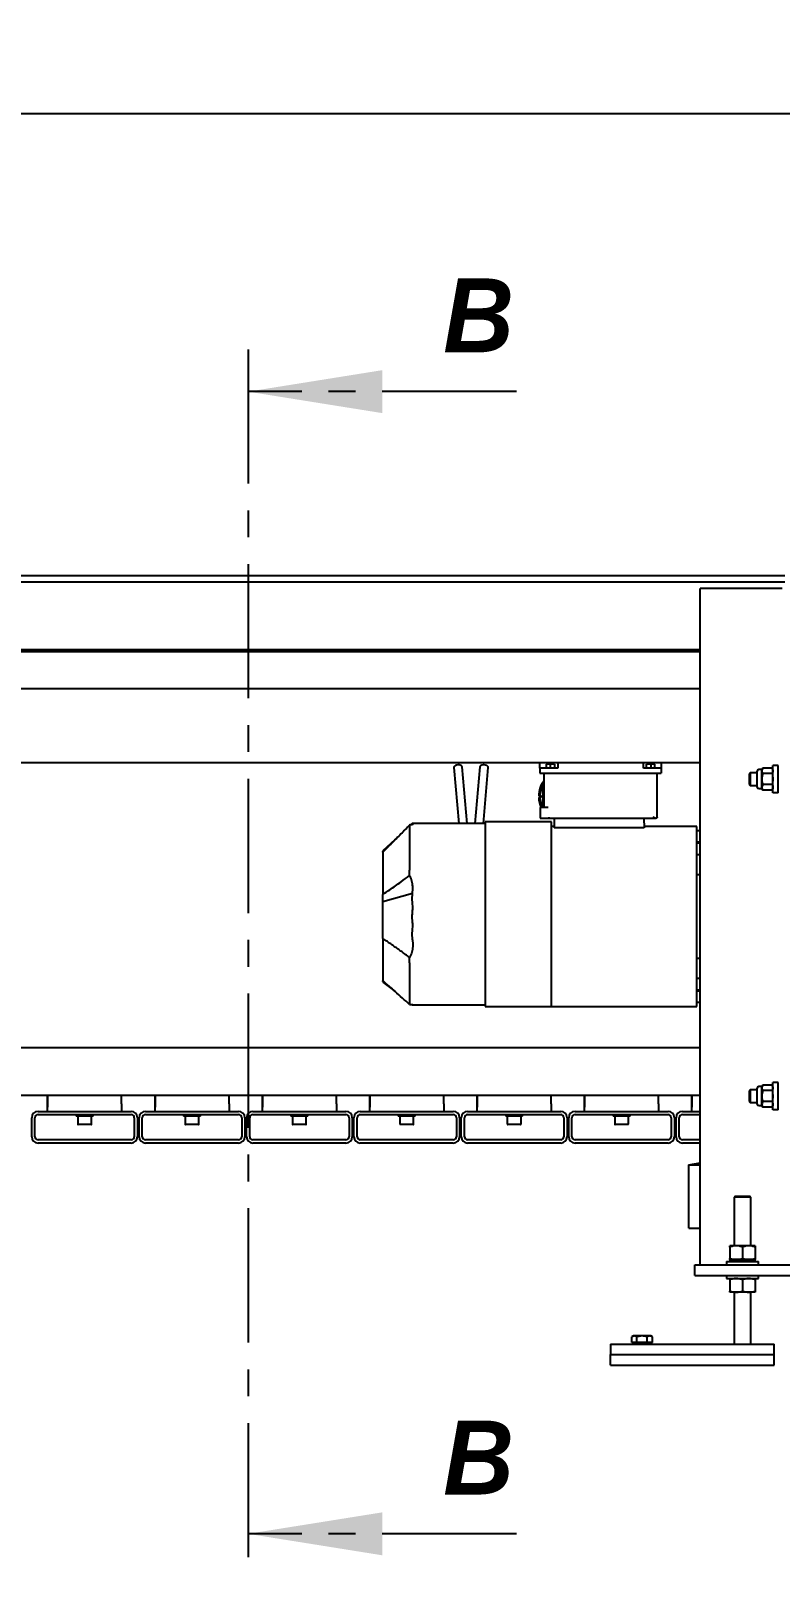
# Model space of a CAD drawing. Header units: millimetres. Extents: x 0 to 11880, y 0 to 8400.
# Drawn here: x 9960 to 10668, y 5949 to 7412 of the extents above; entities that cross this region are included whole.
import ezdxf

# ---------------------------------------------------------------- set-up
doc = ezdxf.new("R2010")
doc.units = ezdxf.units.MM
doc.header["$LTSCALE"] = 20
doc.linetypes.add('CENTER', pattern=[10.16, 6.35, -1.27, 1.27, -1.27])
doc.layers.add('ANNOTAZIONI', color=7, linetype='Continuous')
doc.layers.add('ETICHETTE_VISTA', color=156, linetype='CENTER')
doc.styles.add('SLDTEXTSTYLE0', font='arial.ttf', dxfattribs={"width": 0.948})
doc.styles.add('SLDTEXTSTYLE7', font='arialbi.ttf', dxfattribs={"width": 0.948})
doc.dimstyles.new('SLDDIMSTYLE0', dxfattribs={"dimtxt": 60, "dimasz": 66.04, "dimexe": 0, "dimexo": 0.0625, "dimgap": 15, "dimtad": 1, "dimdec": 1, "dimrnd": 1e-09, "dimzin": 12, "dimdsep": 46, "dimtxsty": 'SLDTEXTSTYLE0', "dimsah": 1, "dimcen": 0.09, "dimadec": 0, "dimazin": 3, "dimtfac": 1, "dimtofl": 0, "dimtmove": 0, "dimatfit": 3, "dimfxl": 1, "dimfrac": 2, "dimtolj": 1, "dimtzin": 12, "dimarcsym": 0})

# ---------------------------------------------------------------- blocks, each defined once
blk = doc.blocks.new('_D_2')
at = {"layer": 'ANNOTAZIONI', "transparency": 16777216}
for p, q in [((5942.8, 6614.5), (5942.8, 7353.3)), ((10827, 6648), (10827, 7353.3)), ((5942.8, 7333.3), (10827, 7333.3))]:
    blk.add_line(p, q, dxfattribs=at)
for points in [[(5942.8, 7333.3), (6008.8, 7323.2), (6008.8, 7343.5)], [(10827, 7333.3), (10760.9, 7343.5), (10760.9, 7323.2)]]:
    blk.add_solid(points, dxfattribs=at)
at = {"layer": 'ANNOTAZIONI', "transparency": 16777216, "insert": (8258.8, 7410.7), "char_height": 60, "attachment_point": 1, "style": 'SLDTEXTSTYLE0'}
blk.add_mtext('4884,2', dxfattribs=at)

msp = doc.modelspace()

# ---------------------------------------------------------------- linework, layer by layer
at = {"color": 7, "linetype": 'Continuous', "lineweight": 25}
for p, q in [((10672.78, 6895.94), (6107.78, 6895.94)), ((10672.78, 6889.94), (6107.78, 6889.94)), ((10592.78, 6243.94), (10592.78, 6883.94)), ((10595.28, 6883.94), (10592.78, 6883.94)), ((10599.27, 6883.94), (10595.28, 6883.94)), ((10601.51, 6883.94), (10599.27, 6883.94)), ((10609.48, 6883.94), (10601.51, 6883.94)), ((10656.07, 6883.94), (10609.48, 6883.94)), ((10664.05, 6883.94), (10656.07, 6883.94)), ((10666.28, 6883.94), (10664.05, 6883.94)), ((10670.27, 6883.94), (10666.28, 6883.94)), ((10592.78, 6825.94), (9177.78, 6825.94)), ((10592.78, 6823.94), (9177.78, 6823.94)), ((9966.38, 6824.93), (10054.38, 6824.93)), ((10067.98, 6824.93), (10155.98, 6824.93)), ((10169.58, 6824.93), (10257.58, 6824.93)), ((10271.18, 6824.93), (10359.18, 6824.93)), ((10372.78, 6824.93), (10460.78, 6824.93)), ((10474.38, 6824.93), (10562.38, 6824.93)), ((10575.98, 6824.93), (10592.78, 6824.93)), ((10592.78, 6788.94), (9177.78, 6788.94)), ((10592.78, 6718.94), (9925.28, 6718.94)), ((10359.64, 6714.39), (10364.26, 6661.54)), ((10372.29, 6661.54), (10367.61, 6715.08)), ((10384.34, 6715.08), (10379.66, 6661.54)), ((10387.69, 6661.54), (10392.31, 6714.39)), ((10440.98, 6714.04), (10440.98, 6716.54)), ((10440.98, 6714.04), (10440.98, 6709.04)), ((10447.98, 6714.04), (10440.98, 6714.04)), ((10446.98, 6717.54), (10446.98, 6714.04)), ((10450.98, 6717.54), (10446.98, 6717.54)), ((10457.98, 6714.04), (10447.98, 6714.04)), ((10450.98, 6714.04), (10450.98, 6717.54)), ((10454.98, 6717.54), (10450.98, 6717.54)), ((10454.98, 6717.54), (10454.98, 6714.04)), ((10457.98, 6718.94), (10457.98, 6716.54)), ((10457.98, 6716.54), (10457.98, 6714.04)), ((10538.98, 6716.54), (10538.98, 6718.94)), ((10538.98, 6714.04), (10538.98, 6716.54)), ((10548.98, 6714.04), (10538.98, 6714.04)), ((10541.98, 6714.04), (10541.98, 6717.54)), ((10545.98, 6717.54), (10541.98, 6717.54)), ((10545.98, 6717.54), (10545.98, 6714.04)), ((10549.98, 6717.54), (10545.98, 6717.54)), ((10555.98, 6714.04), (10548.98, 6714.04)), ((10549.98, 6714.04), (10549.98, 6717.54)), ((10555.98, 6716.54), (10555.98, 6714.04)), ((10555.98, 6714.04), (10555.98, 6709.04)), ((10651.15, 6712.54), (10648.13, 6712.54)), ((10651.95, 6713.93), (10651.15, 6712.54)), ((10651.15, 6711.33), (10651.15, 6712.54)), ((10660.71, 6713.93), (10651.95, 6713.93)), ((10661.52, 6712.54), (10660.71, 6713.93)), ((10661.52, 6690.54), (10661.52, 6716.54)), ((10666.42, 6716.54), (10661.52, 6716.54)), ((10666.42, 6690.54), (10666.42, 6716.54)), ((10440.98, 6709.04), (10447.98, 6709.04)), ((10444.98, 6701.04), (10443.98, 6701.04)), ((10443.98, 6701.04), (10443.98, 6697.04)), ((10444.98, 6697.04), (10443.98, 6697.04)), ((10443.98, 6697.04), (10443.98, 6687.04)), ((10444.98, 6709.04), (10444.98, 6676.54)), ((10447.98, 6709.04), (10548.98, 6709.04)), ((10548.98, 6709.04), (10555.98, 6709.04)), ((10551.98, 6667.54), (10551.98, 6709.04)), ((10640, 6709.54), (10639.04, 6708.57)), ((10639.04, 6708.57), (10639.04, 6698.5)), ((10639.04, 6698.5), (10640, 6697.54)), ((10646.62, 6709.54), (10640, 6709.54)), ((10640, 6709.54), (10640, 6697.54)), ((10640, 6697.54), (10646.62, 6697.54)), ((10646.62, 6696.05), (10646.62, 6711.03)), ((10651.15, 6703.54), (10651.15, 6711.33)), ((10651.15, 6695.74), (10651.15, 6703.54)), ((10660.71, 6708.73), (10651.95, 6708.73)), ((10660.71, 6698.34), (10651.95, 6698.34)), ((10443.98, 6687.04), (10443.98, 6677.04)), ((10648.13, 6694.54), (10651.15, 6694.54)), ((10651.15, 6694.54), (10651.15, 6695.74)), ((10651.15, 6694.54), (10651.95, 6693.15)), ((10660.71, 6693.15), (10651.95, 6693.15)), ((10660.71, 6693.15), (10661.52, 6694.54)), ((10666.42, 6690.54), (10661.52, 6690.54)), ((10441.48, 6676.54), (10441.48, 6666.54)), ((10448.98, 6676.54), (10441.48, 6676.54)), ((10443.98, 6677.04), (10444.98, 6677.04)), ((10443.98, 6677.04), (10443.98, 6676.54)), ((10317.88, 6659.6), (10317.88, 6660.03)), ((10317.88, 6659.6), (10317.88, 6651.48)), ((10320.34, 6661.54), (10318.89, 6660.18)), ((10320.38, 6661.29), (10319.26, 6660.25)), ((10389.38, 6661.54), (10320.34, 6661.54)), ((10320.63, 6661.38), (10320.41, 6661.31)), ((10320.88, 6661.46), (10320.63, 6661.38)), ((10320.63, 6661.05), (10320.88, 6660.85)), ((10451.98, 6663.04), (10389.38, 6663.04)), ((10389.38, 6663.04), (10389.38, 6661.09)), ((10389.38, 6661.09), (10389.38, 6652.64)), ((10441.48, 6666.54), (10449.98, 6666.54)), ((10449.98, 6666.54), (10449.98, 6667.54)), ((10449.98, 6666.54), (10550.62, 6666.54)), ((10451.98, 6661.09), (10451.98, 6663.04)), ((10451.98, 6652.64), (10451.98, 6661.09)), ((10454.48, 6658.79), (10451.98, 6658.79)), ((10454.48, 6666.54), (10454.48, 6657.39)), ((10539.8, 6657.39), (10454.48, 6657.39)), ((10539.48, 6666.54), (10539.8, 6657.39)), ((10589.48, 6658.79), (10539.75, 6658.79)), ((10550.62, 6666.54), (10550.98, 6666.54)), ((10589.48, 6652.87), (10589.48, 6658.79)), ((10592.78, 6654.54), (10589.48, 6654.54)), ((10307.64, 6649.69), (10292.48, 6635.54)), ((10303.58, 6645.59), (10292.48, 6635.21)), ((10317.88, 6651.48), (10317.88, 6637.38)), ((10389.38, 6652.64), (10389.38, 6638.33)), ((10451.98, 6638.33), (10451.98, 6652.64)), ((10589.48, 6626.13), (10589.48, 6652.87)), ((10589.48, 6644.33), (10592.78, 6644.33)), ((10592.78, 6642.97), (10589.48, 6642.97)), ((10317.88, 6637.38), (10317.88, 6617.47)), ((10389.38, 6638.33), (10389.38, 6617.6)), ((10451.98, 6617.6), (10451.98, 6638.33)), ((10589.48, 6632.36), (10592.78, 6632.36)), ((10589.48, 6606.49), (10589.48, 6626.13)), ((10317.88, 6612.34), (10317.88, 6617.47)), ((10389.38, 6617.6), (10389.38, 6529.47)), ((10451.98, 6529.47), (10451.98, 6617.6)), ((10592.78, 6612.9), (10589.48, 6612.9)), ((10292.48, 6587.74), (10320.63, 6595.58)), ((10320.63, 6595.58), (10320.88, 6599.63)), ((10589.48, 6540.59), (10589.48, 6606.49)), ((10292.48, 6594.31), (10292.51, 6594.33)), ((10320.88, 6582.25), (10320.63, 6586.24)), ((10292.48, 6552.76), (10292.48, 6553.49)), ((10320.63, 6560.83), (10320.88, 6564.8)), ((10320.63, 6551.49), (10320.88, 6547.44)), ((10589.48, 6520.95), (10589.48, 6540.59)), ((10317.88, 6529.61), (10317.88, 6534.73)), ((10317.88, 6529.61), (10317.88, 6509.69)), ((10389.38, 6529.47), (10389.38, 6508.74)), ((10451.98, 6508.74), (10451.98, 6529.47)), ((10589.48, 6534.17), (10592.78, 6534.17)), ((10292.51, 6512.67), (10292.48, 6512.7)), ((10293.68, 6511.63), (10292.48, 6512.6)), ((10292.48, 6511.86), (10301.28, 6504.93)), ((10292.48, 6511.57), (10292.48, 6511.86)), ((10292.48, 6511.54), (10303.71, 6502.8)), ((10317.88, 6509.69), (10317.88, 6495.6)), ((10389.38, 6508.74), (10389.38, 6494.44)), ((10451.98, 6494.44), (10451.98, 6508.74)), ((10589.48, 6494.21), (10589.48, 6520.95)), ((10592.78, 6514.71), (10589.48, 6514.71)), ((10317.88, 6495.6), (10317.88, 6490.28)), ((10389.38, 6494.44), (10389.38, 6488.78)), ((10451.98, 6488.78), (10451.98, 6494.44)), ((10589.48, 6504.11), (10592.78, 6504.11)), ((10592.78, 6502.75), (10589.48, 6502.75)), ((10589.48, 6488.29), (10589.48, 6494.21)), ((10589.48, 6492.54), (10592.78, 6492.54)), ((10317.88, 6490.21), (10317.88, 6490.28)), ((10319.95, 6490.16), (10320.23, 6489.94)), ((10320.06, 6490.15), (10320.25, 6490)), ((10320.23, 6489.94), (10389.38, 6489.94)), ((10320.56, 6489.94), (10320.23, 6489.94)), ((10320.28, 6490), (10320.47, 6489.99)), ((10320.57, 6489.94), (10320.56, 6489.94)), ((10320.88, 6489.96), (10320.57, 6489.94)), ((10389.38, 6488.78), (10389.38, 6488.44)), ((10389.38, 6488.44), (10451.98, 6488.44)), ((10451.98, 6488.64), (10451.98, 6488.78)), ((10451.98, 6488.64), (10451.98, 6488.29)), ((10451.98, 6488.29), (10589.48, 6488.29)), ((10592.78, 6449.16), (9177.78, 6449.16)), ((10640, 6409.54), (10639.04, 6408.57)), ((10639.04, 6408.57), (10639.04, 6398.5)), ((10646.62, 6409.54), (10640, 6409.54)), ((10640, 6409.54), (10640, 6397.54)), ((10646.62, 6396.05), (10646.62, 6411.03)), ((10651.15, 6412.54), (10648.13, 6412.54)), ((10651.95, 6413.93), (10651.15, 6412.54)), ((10651.15, 6411.33), (10651.15, 6412.54)), ((10651.15, 6403.54), (10651.15, 6411.33)), ((10660.71, 6413.93), (10651.95, 6413.93)), ((10660.71, 6408.73), (10651.95, 6408.73)), ((10661.52, 6412.54), (10660.71, 6413.93)), ((10661.52, 6390.54), (10661.52, 6416.54)), ((10666.42, 6416.54), (10661.52, 6416.54)), ((10666.42, 6390.54), (10666.42, 6416.54)), ((10592.78, 6404.16), (9177.78, 6404.16)), ((9975.37, 6396.15), (9975.37, 6404.16)), ((9975.37, 6396.15), (9975.37, 6393.15)), ((9975.37, 6389.15), (9975.37, 6393.15)), ((9975.37, 6393.15), (9975.38, 6393.15)), ((9975.38, 6404.16), (9975.38, 6396.15)), ((9975.38, 6389.15), (9975.38, 6396.15)), ((10045.38, 6396.15), (10045.38, 6404.16)), ((10045.38, 6396.15), (10045.38, 6389.15)), ((10076.97, 6396.15), (10076.97, 6404.16)), ((10076.97, 6396.15), (10076.97, 6393.15)), ((10076.97, 6389.15), (10076.97, 6393.15)), ((10076.97, 6393.15), (10076.98, 6393.15)), ((10076.98, 6404.16), (10076.98, 6396.15)), ((10076.98, 6389.15), (10076.98, 6396.15)), ((10146.98, 6396.15), (10146.98, 6404.16)), ((10146.98, 6396.15), (10146.98, 6389.15)), ((10178.57, 6396.15), (10178.57, 6404.16)), ((10178.57, 6396.15), (10178.57, 6393.15)), ((10178.57, 6389.15), (10178.57, 6393.15)), ((10178.57, 6393.15), (10178.58, 6393.15)), ((10178.58, 6404.16), (10178.58, 6396.15)), ((10178.58, 6389.15), (10178.58, 6396.15)), ((10248.58, 6396.15), (10248.58, 6404.16)), ((10248.58, 6396.15), (10248.58, 6389.15)), ((10280.17, 6396.15), (10280.17, 6404.16)), ((10280.17, 6396.15), (10280.17, 6393.15)), ((10280.17, 6389.15), (10280.17, 6393.15)), ((10280.17, 6393.15), (10280.18, 6393.15)), ((10280.18, 6404.16), (10280.18, 6396.15)), ((10280.18, 6389.15), (10280.18, 6396.15)), ((10350.18, 6396.15), (10350.18, 6404.16)), ((10350.18, 6396.15), (10350.18, 6389.15)), ((10381.77, 6396.15), (10381.77, 6404.16)), ((10381.77, 6396.15), (10381.77, 6393.15)), ((10381.77, 6389.15), (10381.77, 6393.15)), ((10381.77, 6393.15), (10381.78, 6393.15)), ((10381.78, 6404.16), (10381.78, 6396.15)), ((10381.78, 6389.15), (10381.78, 6396.15)), ((10451.78, 6396.15), (10451.78, 6404.16)), ((10451.78, 6396.15), (10451.78, 6389.15)), ((10483.37, 6396.15), (10483.37, 6404.16)), ((10483.37, 6396.15), (10483.37, 6393.15)), ((10483.37, 6389.15), (10483.37, 6393.15)), ((10483.37, 6393.15), (10483.38, 6393.15)), ((10483.38, 6404.16), (10483.38, 6396.15)), ((10483.38, 6389.15), (10483.38, 6396.15)), ((10553.38, 6396.15), (10553.38, 6404.16)), ((10553.38, 6396.15), (10553.38, 6389.15)), ((10584.97, 6396.15), (10584.97, 6404.16)), ((10584.97, 6396.15), (10584.97, 6393.15)), ((10584.97, 6389.15), (10584.97, 6393.15)), ((10584.97, 6393.15), (10584.98, 6393.15)), ((10584.98, 6404.16), (10584.98, 6396.15)), ((10584.98, 6389.15), (10584.98, 6396.15)), ((10639.04, 6398.5), (10640, 6397.54)), ((10640, 6397.54), (10646.62, 6397.54)), ((10648.13, 6394.54), (10651.15, 6394.54)), ((10651.15, 6395.74), (10651.15, 6403.54)), ((10651.15, 6394.54), (10651.15, 6395.74)), ((10651.15, 6394.54), (10651.95, 6393.15)), ((10660.71, 6398.34), (10651.95, 6398.34)), ((10660.71, 6393.15), (10651.95, 6393.15)), ((10660.71, 6393.15), (10661.52, 6394.54)), ((10666.42, 6390.54), (10661.52, 6390.54)), ((9960.37, 6365.15), (9960.37, 6383.15)), ((9963.37, 6365.15), (9963.37, 6383.15)), ((9966.37, 6389.15), (10054.37, 6389.15)), ((9966.37, 6386.15), (10054.37, 6386.15)), ((10002.37, 6386.15), (10002.37, 6384.55)), ((10018.37, 6384.55), (10002.37, 6384.55)), ((10003.87, 6384.55), (10003.87, 6376.95)), ((10016.47, 6376.55), (10004.27, 6376.55)), ((10016.87, 6376.95), (10016.87, 6384.55)), ((10018.37, 6384.55), (10018.37, 6386.15)), ((10057.37, 6383.15), (10057.37, 6365.15)), ((10060.37, 6383.15), (10060.37, 6365.15)), ((10061.97, 6365.15), (10061.97, 6383.15)), ((10064.97, 6365.15), (10064.97, 6383.15)), ((10067.97, 6389.15), (10155.97, 6389.15)), ((10067.97, 6386.15), (10155.97, 6386.15)), ((10103.97, 6386.15), (10103.97, 6384.55)), ((10119.97, 6384.55), (10103.97, 6384.55)), ((10105.47, 6384.55), (10105.47, 6376.95)), ((10118.07, 6376.55), (10105.87, 6376.55)), ((10118.47, 6376.95), (10118.47, 6384.55)), ((10119.97, 6384.55), (10119.97, 6386.15)), ((10158.97, 6383.15), (10158.97, 6365.15)), ((10161.97, 6383.15), (10161.97, 6365.15)), ((10163.57, 6365.15), (10163.57, 6383.15)), ((10166.57, 6365.15), (10166.57, 6383.15)), ((10169.57, 6389.15), (10257.57, 6389.15)), ((10169.57, 6386.15), (10257.57, 6386.15)), ((10205.57, 6386.15), (10205.57, 6384.55)), ((10221.57, 6384.55), (10205.57, 6384.55)), ((10207.07, 6384.55), (10207.07, 6376.95)), ((10219.67, 6376.55), (10207.47, 6376.55)), ((10220.07, 6376.95), (10220.07, 6384.55)), ((10221.57, 6384.55), (10221.57, 6386.15)), ((10260.57, 6383.15), (10260.57, 6365.15)), ((10263.57, 6383.15), (10263.57, 6365.15)), ((10265.17, 6365.15), (10265.17, 6383.15)), ((10268.17, 6365.15), (10268.17, 6383.15)), ((10271.17, 6389.15), (10359.17, 6389.15)), ((10271.17, 6386.15), (10359.17, 6386.15)), ((10307.17, 6386.15), (10307.17, 6384.55)), ((10323.17, 6384.55), (10307.17, 6384.55)), ((10308.67, 6384.55), (10308.67, 6376.95)), ((10321.27, 6376.55), (10309.07, 6376.55)), ((10321.67, 6376.95), (10321.67, 6384.55)), ((10323.17, 6384.55), (10323.17, 6386.15)), ((10362.17, 6383.15), (10362.17, 6365.15)), ((10365.17, 6383.15), (10365.17, 6365.15)), ((10366.77, 6365.15), (10366.77, 6383.15)), ((10369.77, 6365.15), (10369.77, 6383.15)), ((10372.77, 6389.15), (10460.77, 6389.15)), ((10372.77, 6386.15), (10460.77, 6386.15)), ((10408.77, 6386.15), (10408.77, 6384.55)), ((10424.77, 6384.55), (10408.77, 6384.55)), ((10410.27, 6384.55), (10410.27, 6376.95)), ((10422.87, 6376.55), (10410.67, 6376.55)), ((10423.27, 6376.95), (10423.27, 6384.55)), ((10424.77, 6384.55), (10424.77, 6386.15)), ((10463.77, 6383.15), (10463.77, 6365.15)), ((10466.77, 6383.15), (10466.77, 6365.15)), ((10468.37, 6365.15), (10468.37, 6383.15)), ((10471.37, 6365.15), (10471.37, 6383.15)), ((10474.37, 6389.15), (10562.37, 6389.15)), ((10474.37, 6386.15), (10562.37, 6386.15)), ((10510.37, 6386.15), (10510.37, 6384.55)), ((10526.37, 6384.55), (10510.37, 6384.55)), ((10511.87, 6384.55), (10511.87, 6376.95)), ((10524.47, 6376.55), (10512.27, 6376.55)), ((10524.87, 6376.95), (10524.87, 6384.55)), ((10526.37, 6384.55), (10526.37, 6386.15)), ((10565.37, 6383.15), (10565.37, 6365.15)), ((10568.37, 6383.15), (10568.37, 6365.15)), ((10569.97, 6365.15), (10569.97, 6383.15)), ((10572.97, 6365.15), (10572.97, 6383.15)), ((10575.97, 6389.15), (10592.78, 6389.15)), ((10575.97, 6386.15), (10592.78, 6386.15)), ((10054.37, 6362.15), (9966.37, 6362.15)), ((10155.97, 6362.15), (10067.97, 6362.15)), ((10257.57, 6362.15), (10169.57, 6362.15)), ((10359.17, 6362.15), (10271.17, 6362.15)), ((10460.77, 6362.15), (10372.77, 6362.15)), ((10562.37, 6362.15), (10474.37, 6362.15)), ((10592.78, 6362.15), (10575.97, 6362.15)), ((10054.37, 6359.15), (9966.37, 6359.15)), ((10155.97, 6359.15), (10067.97, 6359.15)), ((10257.57, 6359.15), (10169.57, 6359.15)), ((10359.17, 6359.15), (10271.17, 6359.15)), ((10460.77, 6359.15), (10372.77, 6359.15)), ((10562.37, 6359.15), (10474.37, 6359.15)), ((10592.78, 6359.15), (10575.97, 6359.15)), ((10581.98, 6338.54), (10592.78, 6340.34)), ((10581.98, 6330.54), (10581.98, 6338.54)), ((10581.98, 6338.54), (10592.78, 6338.54)), ((10581.98, 6286.54), (10581.98, 6330.54)), ((10625.78, 6308.94), (10624.78, 6307.94)), ((10624.78, 6307.94), (10624.78, 6261.84)), ((10640.78, 6307.94), (10624.78, 6307.94)), ((10625.78, 6308.94), (10639.78, 6308.94)), ((10640.78, 6307.94), (10639.78, 6308.94)), ((10640.78, 6261.84), (10640.78, 6307.94)), ((10581.98, 6278.54), (10581.98, 6286.54)), ((10581.98, 6278.54), (10592.78, 6278.54)), ((10626.78, 6261.84), (10620.78, 6261.84)), ((10620.78, 6260.77), (10620.78, 6249.91)), ((10638.78, 6261.84), (10626.78, 6261.84)), ((10632.78, 6260.77), (10632.78, 6249.91)), ((10644.78, 6261.84), (10638.78, 6261.84)), ((10644.78, 6260.77), (10644.78, 6249.91)), ((10587.78, 6243.94), (10677.78, 6243.94)), ((10587.78, 6233.94), (10587.78, 6243.94)), ((10617.78, 6246.94), (10617.78, 6243.94)), ((10617.78, 6246.94), (10647.78, 6246.94)), ((10620.78, 6248.84), (10620.78, 6246.94)), ((10626.78, 6248.84), (10620.78, 6248.84)), ((10620.78, 6248.84), (10644.78, 6248.84)), ((10638.78, 6248.84), (10626.78, 6248.84)), ((10644.78, 6248.84), (10638.78, 6248.84)), ((10644.78, 6246.94), (10644.78, 6248.84)), ((10647.78, 6243.94), (10647.78, 6246.94)), ((10587.78, 6233.94), (10677.78, 6233.94)), ((10617.78, 6233.94), (10617.78, 6230.94)), ((10617.78, 6230.94), (10647.78, 6230.94)), ((10620.78, 6229.87), (10620.78, 6219.01)), ((10632.78, 6229.87), (10632.78, 6219.01)), ((10644.78, 6229.87), (10644.78, 6219.01)), ((10647.78, 6230.94), (10647.78, 6233.94)), ((10626.78, 6217.94), (10620.78, 6217.94)), ((10624.78, 6217.94), (10624.78, 6168.94)), ((10638.78, 6217.94), (10626.78, 6217.94)), ((10644.78, 6217.94), (10638.78, 6217.94)), ((10640.78, 6168.94), (10640.78, 6217.94)), ((10529.54, 6176.74), (10527.96, 6175.82)), ((10527.96, 6170.49), (10527.96, 6175.82)), ((10537.78, 6176.74), (10529.54, 6176.74)), ((10532.87, 6170.49), (10532.87, 6175.82)), ((10546.01, 6176.74), (10537.78, 6176.74)), ((10542.68, 6170.49), (10542.68, 6175.82)), ((10547.59, 6175.82), (10546.01, 6176.74)), ((10547.59, 6170.49), (10547.59, 6175.82)), ((10507.78, 6168.94), (10507.78, 6158.94)), ((10507.78, 6168.94), (10537.78, 6168.94)), ((10507.78, 6158.94), (10662.78, 6158.94)), ((10507.78, 6148.94), (10507.78, 6158.94)), ((10532.87, 6170.49), (10527.96, 6170.49)), ((10529.78, 6170.34), (10529.78, 6168.94)), ((10545.78, 6170.34), (10529.78, 6170.34)), ((10530.46, 6170.49), (10530.46, 6170.34)), ((10542.68, 6170.49), (10532.87, 6170.49)), ((10537.78, 6168.94), (10632.78, 6168.94)), ((10537.78, 6158.94), (10632.78, 6158.94)), ((10547.59, 6170.49), (10542.68, 6170.49)), ((10545.09, 6170.34), (10545.09, 6170.49)), ((10545.78, 6168.94), (10545.78, 6170.34)), ((10632.78, 6168.94), (10662.78, 6168.94)), ((10662.78, 6158.94), (10662.78, 6168.94)), ((10662.78, 6148.94), (10662.78, 6158.94)), ((10507.78, 6148.94), (10662.78, 6148.94))]:
    msp.add_line(p, q, dxfattribs=at)
at = {"color": 7, "linetype": 'Continuous', "lineweight": 25, "flags": 128}
for points in [[(10367.61, 6715.08), (10367.35, 6715.74), (10366.73, 6716.29), (10365.81, 6716.69), (10364.67, 6716.91), (10363.43, 6716.9), (10362.21, 6716.69), (10361.13, 6716.28), (10360.29, 6715.73), (10359.77, 6715.07), (10359.64, 6714.39)], [(10392.31, 6714.39), (10392.18, 6715.07), (10391.66, 6715.73), (10390.82, 6716.28), (10389.74, 6716.69), (10388.52, 6716.9), (10387.28, 6716.91), (10386.14, 6716.69), (10385.22, 6716.29), (10384.6, 6715.74), (10384.34, 6715.08)], [(10440.98, 6716.54), (10441.11, 6717.9), (10441.4, 6718.94)], [(10555.55, 6718.94), (10555.84, 6717.9), (10555.98, 6716.54)]]:
    msp.add_lwpolyline(points, dxfattribs=at)
at = {"color": 7, "linetype": 'Continuous', "lineweight": 25}
for centre, radius, start, end in [((9966.38, 6821.93), 6, 138.06144, 160.42746), ((9966.38, 6821.93), 3, 90, 137.93294), ((10054.38, 6821.93), 3, 42.06706, 90), ((10054.38, 6821.93), 6, 19.57254, 41.93856), ((10067.98, 6821.93), 6, 138.06144, 160.42746), ((10067.98, 6821.93), 3, 90, 137.93294), ((10155.98, 6821.93), 3, 42.06706, 90), ((10155.98, 6821.93), 6, 19.57254, 41.93856), ((10169.58, 6821.93), 6, 138.06144, 160.42746), ((10169.58, 6821.93), 3, 90, 137.93294), ((10257.58, 6821.93), 3, 42.06706, 90), ((10257.58, 6821.93), 6, 19.57254, 41.93856), ((10271.18, 6821.93), 6, 138.06144, 160.42746), ((10271.18, 6821.93), 3, 90, 137.93294), ((10359.18, 6821.93), 3, 42.06706, 90), ((10359.18, 6821.93), 6, 19.57254, 41.93856), ((10372.78, 6821.93), 6, 138.06144, 160.42746), ((10372.78, 6821.93), 3, 90, 137.93294), ((10460.78, 6821.93), 3, 42.06706, 90), ((10460.78, 6821.93), 6, 19.57254, 41.93856), ((10474.38, 6821.93), 6, 138.06144, 160.42746), ((10474.38, 6821.93), 3, 90, 137.93294), ((10562.38, 6821.93), 3, 42.06706, 90), ((10562.38, 6821.93), 6, 19.57254, 41.93856), ((10575.98, 6821.93), 6, 138.06144, 160.42746), ((10575.98, 6821.93), 3, 90, 137.93294), ((10648.13, 6711.03), 1.51, 90, 180), ((10466.48, 6687.04), 26.5, 148.10921, 177.83557), ((10459.14, 6687.04), 18.17, 146.60151, 176.83091), ((10466.48, 6687.04), 26.5, 182.16297, 203.34248), ((10459.14, 6687.04), 18.17, 183.17077, 213.39849), ((10466.48, 6687.04), 25.1, 177.71668, 180), ((10466.48, 6687.04), 25.1, 180, 182.28332), ((10459.14, 6687.04), 16.76, 176.58016, 180), ((10459.14, 6687.04), 16.76, 180, 183.41984), ((10648.13, 6696.05), 1.51, 180, 270), ((10648.13, 6411.03), 1.51, 90, 180), ((10648.13, 6396.05), 1.51, 180, 270), ((9966.37, 6383.15), 6, 90, 180), ((9966.37, 6383.15), 3, 90, 180), ((10004.27, 6376.95), 0.4, 180, 270), ((10016.47, 6376.95), 0.4, 270, 0), ((10054.37, 6383.15), 6, 0, 90), ((10054.37, 6383.15), 3, 0, 90), ((10067.97, 6383.15), 6, 90, 180), ((10067.97, 6383.15), 3, 90, 180), ((10105.87, 6376.95), 0.4, 180, 270), ((10118.07, 6376.95), 0.4, 270, 0), ((10155.97, 6383.15), 6, 0, 90), ((10155.97, 6383.15), 3, 0, 90), ((10169.57, 6383.15), 6, 90, 180), ((10169.57, 6383.15), 3, 90, 180), ((10207.47, 6376.95), 0.4, 180, 270), ((10219.67, 6376.95), 0.4, 270, 0), ((10257.57, 6383.15), 6, 0, 90), ((10257.57, 6383.15), 3, 0, 90), ((10271.17, 6383.15), 6, 90, 180), ((10271.17, 6383.15), 3, 90, 180), ((10309.07, 6376.95), 0.4, 180, 270), ((10321.27, 6376.95), 0.4, 270, 0), ((10359.17, 6383.15), 6, 0, 90), ((10359.17, 6383.15), 3, 0, 90), ((10372.77, 6383.15), 6, 90, 180), ((10372.77, 6383.15), 3, 90, 180), ((10410.67, 6376.95), 0.4, 180, 270), ((10422.87, 6376.95), 0.4, 270, 0), ((10460.77, 6383.15), 6, 0, 90), ((10460.77, 6383.15), 3, 0, 90), ((10474.37, 6383.15), 6, 90, 180), ((10474.37, 6383.15), 3, 90, 180), ((10512.27, 6376.95), 0.4, 180, 270), ((10524.47, 6376.95), 0.4, 270, 0), ((10562.37, 6383.15), 6, 0, 90), ((10562.37, 6383.15), 3, 0, 90), ((10575.97, 6383.15), 6, 90, 180), ((10575.97, 6383.15), 3, 90, 180), ((9966.37, 6365.15), 6, 180, 270), ((9966.37, 6365.15), 3, 180, 270), ((10054.37, 6365.15), 6, 270, 0), ((10054.37, 6365.15), 3, 270, 360), ((10067.97, 6365.15), 6, 180, 270), ((10067.97, 6365.15), 3, 180, 270), ((10155.97, 6365.15), 3, 270, 360), ((10155.97, 6365.15), 6, 270, 360), ((10169.57, 6365.15), 6, 180, 270), ((10169.57, 6365.15), 3, 180, 270), ((10257.57, 6365.15), 6, 270, 360), ((10257.57, 6365.15), 3, 270, 360), ((10271.17, 6365.15), 6, 180, 270), ((10271.17, 6365.15), 3, 180, 270), ((10359.17, 6365.15), 6, 270, 360), ((10359.17, 6365.15), 3, 270, 360), ((10372.77, 6365.15), 6, 180, 270), ((10372.77, 6365.15), 3, 180, 270), ((10460.77, 6365.15), 6, 270, 360), ((10460.77, 6365.15), 3, 270, 360), ((10474.37, 6365.15), 6, 180, 270), ((10474.37, 6365.15), 3, 180, 270), ((10562.37, 6365.15), 3, 270, 360), ((10562.37, 6365.15), 6, 270, 360), ((10575.97, 6365.15), 6, 180, 270), ((10575.97, 6365.15), 3, 180, 270)]:
    msp.add_arc(centre, radius, start, end, dxfattribs=at)
for points, knots in [([(10651.95, 6713.93), (10651.73, 6713.51), (10651.27, 6712.66), (10651.19, 6711.78), (10651.15, 6711.33)], [0, 0, 0, 0, 0.495458, 1, 1, 1, 1]), ([(10660.71, 6713.93), (10660.94, 6713.51), (10661.39, 6712.66), (10661.47, 6711.78), (10661.52, 6711.33)], [0, 0, 0, 0, 0.495458, 1, 1, 1, 1]), ([(10651.15, 6711.33), (10651.15, 6711.27), (10651.16, 6710.8), (10651.33, 6709.92), (10651.74, 6709.13), (10651.95, 6708.73)], [0, 0, 0, 0, 0.07009, 0.5307844, 1, 1, 1, 1]), ([(10651.95, 6708.73), (10651.73, 6707.89), (10651.27, 6706.19), (10651.19, 6704.43), (10651.15, 6703.54)], [0, 0, 0, 0, 0.495458, 1, 1, 1, 1]), ([(10651.15, 6703.54), (10651.15, 6703.41), (10651.16, 6702.48), (10651.33, 6700.72), (10651.74, 6699.14), (10651.95, 6698.34)], [0, 0, 0, 0, 0.07009, 0.5307844, 1, 1, 1, 1]), ([(10651.95, 6698.34), (10651.83, 6698.12), (10651.36, 6697.28), (10651.24, 6696.4), (10651.15, 6695.74)], [0, 0, 0, 0, 0.2575513, 1, 1, 1, 1]), ([(10661.52, 6711.33), (10661.52, 6711.27), (10661.51, 6710.8), (10661.33, 6709.92), (10660.92, 6709.13), (10660.71, 6708.73)], [0, 0, 0, 0, 0.07009, 0.5307844, 1, 1, 1, 1]), ([(10660.71, 6708.73), (10660.94, 6707.89), (10661.39, 6706.19), (10661.47, 6704.43), (10661.52, 6703.54)], [0, 0, 0, 0, 0.495458, 1, 1, 1, 1]), ([(10661.52, 6703.54), (10661.52, 6703.41), (10661.51, 6702.48), (10661.33, 6700.72), (10660.92, 6699.14), (10660.71, 6698.34)], [0, 0, 0, 0, 0.07009, 0.5307844, 1, 1, 1, 1]), ([(10660.71, 6698.34), (10660.83, 6698.12), (10661.31, 6697.28), (10661.43, 6696.4), (10661.52, 6695.74)], [0, 0, 0, 0, 0.2575513, 1, 1, 1, 1]), ([(10440.02, 6688.04), (10440.01, 6688.04), (10439.89, 6688.04), (10440.27, 6688.04), (10441.02, 6688.04), (10441.4, 6688.04)], [0, 0, 0, 0, 0.0325264, 0.5101943, 1, 1, 1, 1]), ([(10441.4, 6686.04), (10440.98, 6686.04), (10440.16, 6686.04), (10440.07, 6686.04), (10440.02, 6686.04)], [0, 0, 0, 0, 0.5092318, 1, 1, 1, 1]), ([(10442.41, 6686.04), (10442.07, 6686.04), (10441.39, 6686.04), (10440.99, 6686.04), (10441.05, 6686.04), (10441.06, 6686.04)], [0, 0, 0, 0, 0.4195484, 0.8512637, 1, 1, 1, 1]), ([(10441.06, 6688.04), (10441.06, 6688.04), (10441.05, 6688.04), (10441.55, 6688.04), (10442.16, 6688.04), (10442.41, 6688.04)], [0, 0, 0, 0, 0.2710658, 0.7028991, 1, 1, 1, 1]), ([(10651.15, 6695.74), (10651.16, 6695.51), (10651.2, 6694.63), (10651.64, 6693.77), (10651.95, 6693.15)], [0, 0, 0, 0, 0.2686336, 1, 1, 1, 1]), ([(10661.52, 6695.74), (10661.51, 6695.51), (10661.46, 6694.63), (10661.03, 6693.77), (10660.71, 6693.15)], [0, 0, 0, 0, 0.2686336, 1, 1, 1, 1]), ([(10317.88, 6660.03), (10315.13, 6657.25), (10309.55, 6651.61), (10301.1, 6643.09), (10295.35, 6637.28), (10292.48, 6634.38)], [0, 0, 0, 0, 0.32570031, 0.66282746, 1, 1, 1, 1]), ([(10320.88, 6660.85), (10320.8, 6660.76), (10320.65, 6660.57), (10319.55, 6660.27), (10318.31, 6660.09), (10317.88, 6660.03)], [0, 0, 0, 0, 0.38658553, 0.78583251, 1, 1, 1, 1]), ([(10320.39, 6661.28), (10320.37, 6661.27), (10320.29, 6661.2), (10320.48, 6661.12), (10320.63, 6661.05)], [0, 0, 0, 0, 0.23840726, 1, 1, 1, 1]), ([(10320.34, 6661.54), (10320.35, 6661.54), (10320.38, 6661.53), (10320.55, 6661.52), (10320.63, 6661.52)], [0, 0, 0, 0, 0.4990415, 1, 1, 1, 1]), ([(10320.63, 6661.52), (10320.7, 6661.51), (10320.85, 6661.49), (10320.87, 6661.47), (10320.88, 6661.46)], [0, 0, 0, 0, 0.4990437, 1, 1, 1, 1]), ([(10550.62, 6666.54), (10550.42, 6666.56), (10549.9, 6666.63), (10548.99, 6667.03), (10548.31, 6667.37), (10547.98, 6667.54), (10547.98, 6667.54)], [0, 0, 0, 0, 0.2516413, 0.6427408, 0.9958858, 1, 1, 1, 1]), ([(10551.98, 6667.54), (10551.98, 6667.54), (10551.98, 6667.29), (10551.83, 6666.91), (10551.39, 6666.58), (10551.09, 6666.55), (10550.98, 6666.54)], [0, 0, 0, 0, 0.00411676, 0.53505365, 0.82577807, 1, 1, 1, 1]), ([(10292.48, 6634.47), (10292.48, 6634.77), (10292.48, 6635.2), (10292.48, 6635.14), (10292.48, 6635.13)], [0, 0, 0, 0, 0.6970688, 1, 1, 1, 1]), ([(10292.48, 6634.38), (10292.48, 6634.31), (10292.48, 6634.19), (10292.48, 6634), (10292.48, 6633.89), (10292.48, 6633.83)], [0, 0, 0, 0, 0.4379054, 0.7189465, 1, 1, 1, 1]), ([(10292.48, 6633.83), (10292.48, 6633.46), (10292.48, 6632.79), (10292.48, 6630.66), (10292.48, 6628.87), (10292.48, 6627.96)], [0, 0, 0, 0, 0.3957817, 0.6928886, 1, 1, 1, 1]), ([(10292.48, 6627.96), (10292.48, 6626.64), (10292.48, 6623.98), (10292.48, 6618.5), (10292.48, 6614.2), (10292.48, 6611.33)], [0, 0, 0, 0, 0.25013636, 0.50027271, 1, 1, 1, 1]), ([(10292.48, 6611.33), (10292.48, 6609.86), (10292.48, 6607.29), (10292.48, 6602.93), (10292.48, 6600.14), (10292.48, 6598.72)], [0, 0, 0, 0, 0.39578166, 0.69288857, 1, 1, 1, 1]), ([(10292.51, 6594.33), (10294.71, 6595.84), (10300.5, 6599.79), (10308.94, 6605.85), (10315.17, 6610.38), (10317.88, 6612.34)], [0, 0, 0, 0, 0.2587598, 0.6788809, 1, 1, 1, 1]), ([(10320.88, 6599.63), (10320.8, 6601.27), (10320.66, 6604.6), (10319.61, 6608.92), (10318.36, 6611.39), (10317.88, 6612.34)], [0, 0, 0, 0, 0.3724569, 0.7559932, 1, 1, 1, 1]), ([(10292.48, 6598.72), (10292.48, 6598.08), (10292.48, 6597.02), (10292.48, 6595.55), (10292.48, 6594.72), (10292.48, 6594.31)], [0, 0, 0, 0, 0.4378038, 0.7188956, 1, 1, 1, 1]), ([(10320.63, 6586.24), (10320.55, 6587.02), (10320.38, 6588.58), (10320.29, 6591.71), (10320.5, 6594.04), (10320.63, 6595.58)], [0, 0, 0, 0, 0.251096, 0.5021971, 1, 1, 1, 1]), ([(10292.48, 6587.74), (10292.48, 6588.35), (10292.48, 6589.82), (10292.48, 6592.14), (10292.48, 6593.66), (10292.48, 6594.31)], [0, 0, 0, 0, 0.2879886, 0.696107, 1, 1, 1, 1]), ([(10292.48, 6581.88), (10292.48, 6582.65), (10292.48, 6584.21), (10292.48, 6586.24), (10292.48, 6587.36), (10292.48, 6587.74)], [0, 0, 0, 0, 0.39669201, 0.79339258, 1, 1, 1, 1]), ([(10292.48, 6576.47), (10292.48, 6577.13), (10292.48, 6578.66), (10292.48, 6580.55), (10292.48, 6581.65), (10292.48, 6581.88)], [0, 0, 0, 0, 0.37109316, 0.87183562, 1, 1, 1, 1]), ([(10320.63, 6578.21), (10320.7, 6578.88), (10320.85, 6580.22), (10320.87, 6581.58), (10320.88, 6582.25)], [0, 0, 0, 0, 0.4990552, 1, 1, 1, 1]), ([(10292.48, 6570.6), (10292.48, 6571.36), (10292.48, 6572.89), (10292.48, 6574.94), (10292.48, 6576.08), (10292.48, 6576.47)], [0, 0, 0, 0, 0.3964372, 0.792883, 1, 1, 1, 1]), ([(10292.48, 6565.2), (10292.48, 6565.86), (10292.48, 6567.42), (10292.48, 6569.29), (10292.48, 6570.38), (10292.48, 6570.6)], [0, 0, 0, 0, 0.3710973, 0.871845, 1, 1, 1, 1]), ([(10320.63, 6568.87), (10320.55, 6569.64), (10320.38, 6571.2), (10320.28, 6574.33), (10320.49, 6576.66), (10320.63, 6578.21)], [0, 0, 0, 0, 0.2509391, 0.5018925, 1, 1, 1, 1]), ([(10320.88, 6564.8), (10320.87, 6565.48), (10320.85, 6566.84), (10320.7, 6568.19), (10320.63, 6568.87)], [0, 0, 0, 0, 0.4990595, 1, 1, 1, 1]), ([(10292.48, 6559.33), (10292.48, 6560.09), (10292.48, 6561.59), (10292.48, 6563.63), (10292.48, 6564.8), (10292.48, 6565.2)], [0, 0, 0, 0, 0.3967729, 0.7935459, 1, 1, 1, 1]), ([(10292.48, 6553.49), (10292.48, 6554.35), (10292.48, 6556.12), (10292.48, 6558.13), (10292.48, 6559.16), (10292.48, 6559.33)], [0, 0, 0, 0, 0.44045951, 0.90157985, 1, 1, 1, 1]), ([(10317.88, 6534.73), (10315.13, 6536.72), (10309.55, 6540.78), (10301.1, 6546.85), (10295.35, 6550.79), (10292.48, 6552.76)], [0, 0, 0, 0, 0.3257003, 0.6628275, 1, 1, 1, 1]), ([(10292.48, 6552.76), (10292.48, 6552.12), (10292.48, 6551.06), (10292.48, 6549.59), (10292.48, 6548.77), (10292.48, 6548.36)], [0, 0, 0, 0, 0.4379054, 0.7189465, 1, 1, 1, 1]), ([(10320.63, 6551.49), (10320.5, 6553.04), (10320.29, 6555.36), (10320.38, 6558.48), (10320.55, 6560.05), (10320.63, 6560.83)], [0, 0, 0, 0, 0.4962135, 0.7475915, 1, 1, 1, 1]), ([(10292.48, 6548.36), (10292.48, 6546.53), (10292.48, 6543.33), (10292.48, 6539.08), (10292.48, 6536.87), (10292.48, 6535.74)], [0, 0, 0, 0, 0.39578166, 0.69288857, 1, 1, 1, 1]), ([(10320.88, 6547.44), (10320.8, 6545.74), (10320.65, 6542.29), (10319.55, 6537.97), (10318.31, 6535.57), (10317.88, 6534.73)], [0, 0, 0, 0, 0.3865855, 0.7858325, 1, 1, 1, 1]), ([(10292.48, 6535.74), (10292.48, 6534.3), (10292.48, 6531.41), (10292.48, 6525.79), (10292.48, 6521.78), (10292.48, 6519.11)], [0, 0, 0, 0, 0.2501364, 0.5002727, 1, 1, 1, 1]), ([(10292.48, 6519.11), (10292.48, 6518.25), (10292.48, 6516.57), (10292.48, 6514.9), (10292.48, 6513.77), (10292.48, 6513.42), (10292.48, 6513.24)], [0, 0, 0, 0, 0.2864431, 0.5630507, 0.7796377, 1, 1, 1, 1]), ([(10292.48, 6513.24), (10292.48, 6513.19), (10292.48, 6513.09), (10292.48, 6512.91), (10292.48, 6512.78), (10292.48, 6512.7)], [0, 0, 0, 0, 0.2499785, 0.499957, 1, 1, 1, 1]), ([(10292.48, 6511.93), (10292.48, 6511.96), (10292.48, 6512.01), (10292.48, 6512.45), (10292.48, 6512.6)], [0, 0, 0, 0, 0.67107548, 1, 1, 1, 1]), ([(10317.88, 6490.21), (10315.6, 6492.24), (10311.05, 6496.3), (10302.66, 6503.73), (10296.41, 6509.23), (10292.51, 6512.67)], [0, 0, 0, 0, 0.2731163, 0.5462346, 1, 1, 1, 1]), ([(10317.88, 6490.21), (10318.27, 6490.21), (10319.06, 6490.19), (10320.02, 6490.16), (10320.69, 6490.13), (10320.77, 6490.11), (10320.81, 6490.1)], [0, 0, 0, 0, 0.1958734, 0.3968595, 0.7382598, 1, 1, 1, 1]), ([(10320.57, 6490.05), (10320.4, 6490.04), (10320.22, 6490.02), (10320.25, 6490.01), (10320.26, 6490.01)], [0, 0, 0, 0, 0.8539184, 1, 1, 1, 1]), ([(10320.47, 6489.99), (10320.59, 6489.99), (10320.83, 6489.97), (10320.86, 6489.96), (10320.88, 6489.96)], [0, 0, 0, 0, 0.4990331, 1, 1, 1, 1]), ([(10651.95, 6413.93), (10651.73, 6413.51), (10651.27, 6412.66), (10651.19, 6411.78), (10651.15, 6411.33)], [0, 0, 0, 0, 0.495458, 1, 1, 1, 1]), ([(10651.15, 6411.33), (10651.15, 6411.27), (10651.16, 6410.8), (10651.33, 6409.92), (10651.74, 6409.13), (10651.95, 6408.73)], [0, 0, 0, 0, 0.07009, 0.5307844, 1, 1, 1, 1]), ([(10651.95, 6408.73), (10651.73, 6407.89), (10651.27, 6406.19), (10651.19, 6404.43), (10651.15, 6403.54)], [0, 0, 0, 0, 0.495458, 1, 1, 1, 1]), ([(10660.71, 6413.93), (10660.94, 6413.51), (10661.39, 6412.66), (10661.47, 6411.78), (10661.52, 6411.33)], [0, 0, 0, 0, 0.495458, 1, 1, 1, 1]), ([(10661.52, 6411.33), (10661.52, 6411.27), (10661.51, 6410.8), (10661.33, 6409.92), (10660.92, 6409.13), (10660.71, 6408.73)], [0, 0, 0, 0, 0.07009, 0.5307844, 1, 1, 1, 1]), ([(10660.71, 6408.73), (10660.94, 6407.89), (10661.39, 6406.19), (10661.47, 6404.43), (10661.52, 6403.54)], [0, 0, 0, 0, 0.495458, 1, 1, 1, 1]), ([(10651.15, 6403.54), (10651.15, 6403.41), (10651.16, 6402.48), (10651.33, 6400.72), (10651.74, 6399.14), (10651.95, 6398.34)], [0, 0, 0, 0, 0.07009, 0.5307844, 1, 1, 1, 1]), ([(10651.95, 6398.34), (10651.83, 6398.12), (10651.36, 6397.28), (10651.24, 6396.4), (10651.15, 6395.74)], [0, 0, 0, 0, 0.2575513, 1, 1, 1, 1]), ([(10651.15, 6395.74), (10651.16, 6395.51), (10651.2, 6394.63), (10651.64, 6393.77), (10651.95, 6393.15)], [0, 0, 0, 0, 0.2686336, 1, 1, 1, 1]), ([(10661.52, 6403.54), (10661.52, 6403.41), (10661.51, 6402.48), (10661.33, 6400.72), (10660.92, 6399.14), (10660.71, 6398.34)], [0, 0, 0, 0, 0.07009, 0.5307844, 1, 1, 1, 1]), ([(10660.71, 6398.34), (10660.83, 6398.12), (10661.31, 6397.28), (10661.43, 6396.4), (10661.52, 6395.74)], [0, 0, 0, 0, 0.2575513, 1, 1, 1, 1]), ([(10661.52, 6395.74), (10661.51, 6395.51), (10661.46, 6394.63), (10661.03, 6393.77), (10660.71, 6393.15)], [0, 0, 0, 0, 0.2686336, 1, 1, 1, 1]), ([(10626.78, 6261.84), (10626.63, 6261.84), (10625.56, 6261.83), (10623.53, 6261.59), (10621.7, 6261.04), (10620.78, 6260.77)], [0, 0, 0, 0, 0.0700986, 0.5307888, 1, 1, 1, 1]), ([(10620.78, 6260.77), (10620.78, 6260.93), (10620.78, 6261.56), (10620.78, 6261.72), (10620.78, 6261.84)], [0, 0, 0, 0, 0.2575513, 1, 1, 1, 1]), ([(10632.78, 6260.77), (10631.8, 6261.07), (10629.83, 6261.67), (10627.8, 6261.78), (10626.78, 6261.84)], [0, 0, 0, 0, 0.495458, 1, 1, 1, 1]), ([(10638.78, 6261.84), (10638.63, 6261.84), (10637.56, 6261.83), (10635.53, 6261.59), (10633.7, 6261.04), (10632.78, 6260.77)], [0, 0, 0, 0, 0.0700986, 0.5307888, 1, 1, 1, 1]), ([(10644.78, 6260.77), (10643.8, 6261.07), (10641.83, 6261.67), (10639.8, 6261.78), (10638.78, 6261.84)], [0, 0, 0, 0, 0.495458, 1, 1, 1, 1]), ([(10644.78, 6261.84), (10644.78, 6261.72), (10644.78, 6261.56), (10644.78, 6260.93), (10644.78, 6260.77)], [0, 0, 0, 0, 0.7424487, 1, 1, 1, 1]), ([(10620.78, 6249.91), (10621.75, 6249.61), (10623.72, 6249.01), (10625.75, 6248.89), (10626.78, 6248.84)], [0, 0, 0, 0, 0.495458, 1, 1, 1, 1]), ([(10620.78, 6248.84), (10620.78, 6248.96), (10620.78, 6249.12), (10620.78, 6249.75), (10620.78, 6249.91)], [0, 0, 0, 0, 0.7424487, 1, 1, 1, 1]), ([(10626.78, 6248.84), (10626.92, 6248.84), (10627.99, 6248.85), (10630.03, 6249.08), (10631.85, 6249.63), (10632.78, 6249.91)], [0, 0, 0, 0, 0.0700986, 0.5307888, 1, 1, 1, 1]), ([(10632.78, 6249.91), (10633.75, 6249.61), (10635.72, 6249.01), (10637.75, 6248.89), (10638.78, 6248.84)], [0, 0, 0, 0, 0.495458, 1, 1, 1, 1]), ([(10638.78, 6248.84), (10638.92, 6248.84), (10639.99, 6248.85), (10642.03, 6249.08), (10643.85, 6249.63), (10644.78, 6249.91)], [0, 0, 0, 0, 0.0700986, 0.5307888, 1, 1, 1, 1]), ([(10644.78, 6249.91), (10644.78, 6249.75), (10644.78, 6249.12), (10644.78, 6248.96), (10644.78, 6248.84)], [0, 0, 0, 0, 0.2575513, 1, 1, 1, 1]), ([(10626.78, 6230.94), (10626.63, 6230.94), (10625.56, 6230.93), (10623.53, 6230.69), (10621.7, 6230.14), (10620.78, 6229.87)], [0, 0, 0, 0, 0.0700986, 0.5307888, 1, 1, 1, 1]), ([(10620.78, 6229.87), (10620.78, 6230.03), (10620.78, 6230.66), (10620.78, 6230.82), (10620.78, 6230.94)], [0, 0, 0, 0, 0.2575513, 1, 1, 1, 1]), ([(10632.78, 6229.87), (10631.8, 6230.17), (10629.83, 6230.77), (10627.8, 6230.88), (10626.78, 6230.94)], [0, 0, 0, 0, 0.495458, 1, 1, 1, 1]), ([(10638.78, 6230.94), (10638.63, 6230.94), (10637.56, 6230.93), (10635.53, 6230.69), (10633.7, 6230.14), (10632.78, 6229.87)], [0, 0, 0, 0, 0.0700986, 0.5307888, 1, 1, 1, 1]), ([(10644.78, 6229.87), (10643.8, 6230.17), (10641.83, 6230.77), (10639.8, 6230.88), (10638.78, 6230.94)], [0, 0, 0, 0, 0.495458, 1, 1, 1, 1]), ([(10644.78, 6230.94), (10644.78, 6230.82), (10644.78, 6230.66), (10644.78, 6230.03), (10644.78, 6229.87)], [0, 0, 0, 0, 0.7424487, 1, 1, 1, 1]), ([(10620.78, 6219.01), (10621.75, 6218.71), (10623.72, 6218.11), (10625.75, 6217.99), (10626.78, 6217.94)], [0, 0, 0, 0, 0.495458, 1, 1, 1, 1]), ([(10620.78, 6217.94), (10620.78, 6218.06), (10620.78, 6218.22), (10620.78, 6218.85), (10620.78, 6219.01)], [0, 0, 0, 0, 0.7424487, 1, 1, 1, 1]), ([(10626.78, 6217.94), (10626.92, 6217.94), (10627.99, 6217.95), (10630.03, 6218.18), (10631.85, 6218.73), (10632.78, 6219.01)], [0, 0, 0, 0, 0.0700986, 0.5307888, 1, 1, 1, 1]), ([(10632.78, 6219.01), (10633.75, 6218.71), (10635.72, 6218.11), (10637.75, 6217.99), (10638.78, 6217.94)], [0, 0, 0, 0, 0.495458, 1, 1, 1, 1]), ([(10638.78, 6217.94), (10638.92, 6217.94), (10639.99, 6217.95), (10642.03, 6218.18), (10643.85, 6218.73), (10644.78, 6219.01)], [0, 0, 0, 0, 0.0700986, 0.5307888, 1, 1, 1, 1]), ([(10644.78, 6219.01), (10644.78, 6218.85), (10644.78, 6218.22), (10644.78, 6218.06), (10644.78, 6217.94)], [0, 0, 0, 0, 0.2575513, 1, 1, 1, 1]), ([(10532.87, 6175.82), (10532.44, 6176.04), (10531.58, 6176.49), (10530.31, 6176.65), (10529.09, 6176.41), (10528.34, 6176.02), (10527.96, 6175.82)], [0, 0, 0, 0, 0.2646049, 0.5349477, 0.7653431, 1, 1, 1, 1]), ([(10542.68, 6175.82), (10542.27, 6175.94), (10541.05, 6176.27), (10538.96, 6176.6), (10536.05, 6176.61), (10534.05, 6176.11), (10532.87, 6175.82)], [0, 0, 0, 0, 0.1304497, 0.3800433, 0.6357378, 1, 1, 1, 1]), ([(10547.59, 6175.82), (10547.16, 6176.04), (10546.3, 6176.49), (10545.03, 6176.65), (10543.81, 6176.41), (10543.06, 6176.02), (10542.68, 6175.82)], [0, 0, 0, 0, 0.2646049, 0.5349477, 0.7653431, 1, 1, 1, 1])]:
    msp.add_open_spline(points, degree=3, knots=knots, dxfattribs=at)
at = {"layer": 'ETICHETTE_VISTA'}
for p, q in [((10164.98, 7110.21), (10164.98, 5949.35)), ((10418.98, 7070.21), (10164.98, 7070.21)), ((10418.98, 5989.35), (10164.98, 5989.35))]:
    msp.add_line(p, q, dxfattribs=at)
for points in [[(10164.98, 7070.21), (10291.98, 7049.89), (10291.98, 7090.53)], [(10164.98, 5989.35), (10291.98, 5969.03), (10291.98, 6009.67)]]:
    msp.add_solid(points, dxfattribs=at)

# ---------------------------------------------------------------- texts
at = {"layer": 'ETICHETTE_VISTA', "char_height": 70, "attachment_point": 1, "style": 'SLDTEXTSTYLE7'}
for insert in [(10349.6, 7177.36), (10349.6, 6096.5)]:
    msp.add_mtext('B', dxfattribs=dict(at, insert=insert))

# ---------------------------------------------------------------- dimensions: what is measured, and where the dimension line sits
at = {"layer": 'ANNOTAZIONI'}
dim = msp.add_linear_dim(base=(10826.98, 7333.34), p1=(5942.78, 6594.54), p2=(10826.98, 6628.04), dimstyle='SLDDIMSTYLE0', dxfattribs=at)
dim.commit()
dim.dimension.update_dxf_attribs({"geometry": '_D_2', "text_midpoint": (8384.88, 7333.34), "dimtype": 160})

doc.saveas('drawing.dxf')
